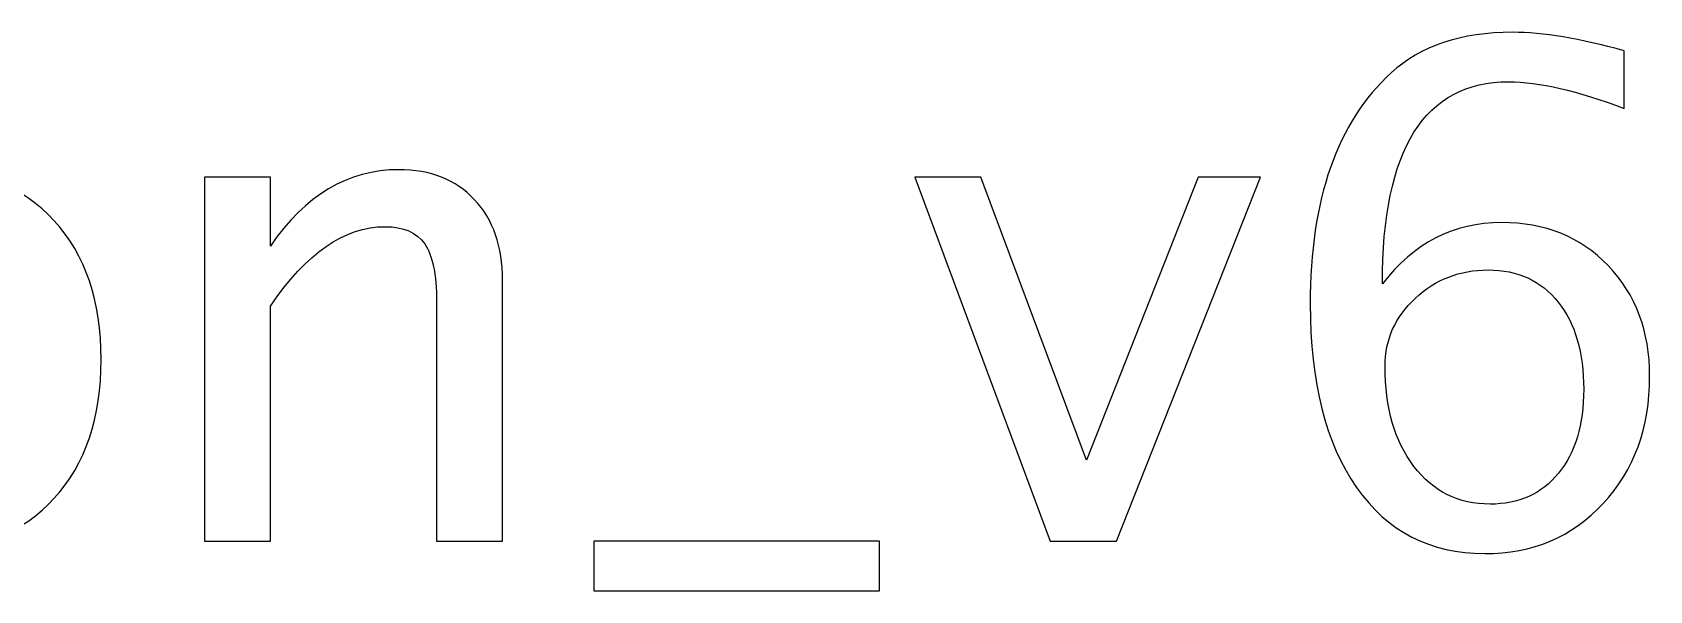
# Model space of a CAD drawing. Header units: centimetres. Extents: x -40.4 to 36.1, y -33 to 28.7.
# Drawn here: x 8.29 to 11.279, y 20.579 to 21.612 of the extents above; entities that cross this region are included whole.
import ezdxf

# ---------------------------------------------------------------- set-up
doc = ezdxf.new("R2010")
doc.units = ezdxf.units.CM
doc.header["$MEASUREMENT"] = 0
doc.layers.add('Layer 1', color=7, linetype='Continuous')

msp = doc.modelspace()

# ---------------------------------------------------------------- linework, layer by layer
at = {"layer": 'Layer 1'}
for points, knots in [([(10.78537, 21.14627), (10.84379, 21.22183), (10.91724, 21.25972), (11.00572, 21.25972), (11.00572, 21.25972), (11.08594, 21.25972), (11.15155, 21.23326), (11.20278, 21.18013), (11.20278, 21.18013), (11.25379, 21.12701), (11.2794, 21.05885), (11.2794, 20.97566), (11.2794, 20.97566), (11.2794, 20.8802), (11.25083, 20.80167), (11.19346, 20.74008), (11.19346, 20.74008), (11.1361, 20.67848), (11.06329, 20.64758), (10.9746, 20.64758), (10.9746, 20.64758), (10.87385, 20.64758), (10.79468, 20.68843), (10.73775, 20.76992), (10.73775, 20.76992), (10.6806, 20.85163), (10.65202, 20.96466), (10.65202, 21.1088), (10.65202, 21.1088), (10.65202, 21.30311), (10.70197, 21.44556), (10.80167, 21.53658), (10.80167, 21.53658), (10.85586, 21.58653), (10.93079, 21.61151), (11.02625, 21.61151), (11.02625, 21.61151), (11.0817, 21.61151), (11.1505, 21.60008), (11.23241, 21.57722), (11.23241, 21.57722), (11.23241, 21.57722), (11.23241, 21.47054), (11.23241, 21.47054), (11.23241, 21.47054), (11.14584, 21.50356), (11.07472, 21.52007), (11.01884, 21.52007), (11.01884, 21.52007), (10.86326, 21.52007), (10.78537, 21.3954), (10.78537, 21.14627)], [0, 0, 0, 0, 0.0714286, 0.0714286, 0.0714286, 0.0714286, 0.1428571, 0.1428571, 0.1428571, 0.1428571, 0.2142857, 0.2142857, 0.2142857, 0.2142857, 0.2857143, 0.2857143, 0.2857143, 0.2857143, 0.3571429, 0.3571429, 0.3571429, 0.3571429, 0.4285714, 0.4285714, 0.4285714, 0.4285714, 0.5, 0.5, 0.5, 0.5, 0.5714286, 0.5714286, 0.5714286, 0.5714286, 0.6428571, 0.6428571, 0.6428571, 0.6428571, 0.7142857, 0.7142857, 0.7142857, 0.7142857, 0.7857143, 0.7857143, 0.7857143, 0.7857143, 0.8571429, 0.8571429, 0.8571429, 0.8571429, 1, 1, 1, 1]), ([(8.09614, 20.6552), (7.99729, 20.6552), (7.91898, 20.68674), (7.8614, 20.74982), (7.8614, 20.74982), (7.80362, 20.81289), (7.77483, 20.89862), (7.77483, 21.00678), (7.77483, 21.00678), (7.77483, 21.11473), (7.80362, 21.20024), (7.8614, 21.26311), (7.8614, 21.26311), (7.91898, 21.32597), (7.99729, 21.35751), (8.09614, 21.35751), (8.09614, 21.35751), (8.19499, 21.35751), (8.27331, 21.32597), (8.33088, 21.26311), (8.33088, 21.26311), (8.38866, 21.20024), (8.41745, 21.11473), (8.41745, 21.00678), (8.41745, 21.00678), (8.41745, 20.89862), (8.38866, 20.81289), (8.33088, 20.74982), (8.33088, 20.74982), (8.27331, 20.68674), (8.19499, 20.6552), (8.09614, 20.6552)], [0, 0, 0, 0, 0.1111111, 0.1111111, 0.1111111, 0.1111111, 0.2222222, 0.2222222, 0.2222222, 0.2222222, 0.3333333, 0.3333333, 0.3333333, 0.3333333, 0.4444444, 0.4444444, 0.4444444, 0.4444444, 0.5555556, 0.5555556, 0.5555556, 0.5555556, 0.6666667, 0.6666667, 0.6666667, 0.6666667, 0.7777778, 0.7777778, 0.7777778, 0.7777778, 1, 1, 1, 1]), ([(8.60837, 20.67044), (8.60837, 20.67044), (8.60837, 21.34354), (8.60837, 21.34354), (8.60837, 21.34354), (8.60837, 21.34354), (8.73029, 21.34354), (8.73029, 21.34354), (8.73029, 21.34354), (8.73029, 21.34354), (8.73029, 21.21633), (8.73029, 21.21633), (8.73029, 21.21633), (8.79485, 21.31052), (8.87401, 21.35751), (8.96757, 21.35751), (8.96757, 21.35751), (9.02641, 21.35751), (9.07319, 21.3391), (9.10769, 21.30205), (9.10769, 21.30205), (9.14219, 21.26522), (9.15955, 21.21548), (9.15955, 21.15325), (9.15955, 21.15325), (9.15955, 21.15325), (9.15955, 20.67044), (9.15955, 20.67044), (9.15955, 20.67044), (9.15955, 20.67044), (9.03763, 20.67044), (9.03763, 20.67044), (9.03763, 20.67044), (9.03763, 20.67044), (9.03763, 21.11346), (9.03763, 21.11346), (9.03763, 21.11346), (9.03763, 21.16341), (9.03022, 21.19897), (9.01562, 21.22014), (9.01562, 21.22014), (9.0008, 21.24152), (8.97646, 21.2521), (8.94238, 21.2521), (8.94238, 21.2521), (8.86745, 21.2521), (8.79675, 21.20321), (8.73029, 21.10542), (8.73029, 21.10542), (8.73029, 21.10542), (8.73029, 20.67044), (8.73029, 20.67044), (8.73029, 20.67044), (8.73029, 20.67044), (8.60837, 20.67044), (8.60837, 20.67044)], [0, 0, 0, 0, 0.0666667, 0.0666667, 0.0666667, 0.0666667, 0.1333333, 0.1333333, 0.1333333, 0.1333333, 0.2, 0.2, 0.2, 0.2, 0.2666667, 0.2666667, 0.2666667, 0.2666667, 0.3333333, 0.3333333, 0.3333333, 0.3333333, 0.4, 0.4, 0.4, 0.4, 0.4666667, 0.4666667, 0.4666667, 0.4666667, 0.5333333, 0.5333333, 0.5333333, 0.5333333, 0.6, 0.6, 0.6, 0.6, 0.6666667, 0.6666667, 0.6666667, 0.6666667, 0.7333333, 0.7333333, 0.7333333, 0.7333333, 0.8, 0.8, 0.8, 0.8, 0.8666667, 0.8666667, 0.8666667, 0.8666667, 1, 1, 1, 1]), ([(10.17174, 20.67044), (10.17174, 20.67044), (9.92113, 21.34354), (9.92113, 21.34354), (9.92113, 21.34354), (9.92113, 21.34354), (10.04305, 21.34354), (10.04305, 21.34354), (10.04305, 21.34354), (10.04305, 21.34354), (10.23842, 20.82051), (10.23842, 20.82051), (10.23842, 20.82051), (10.23842, 20.82051), (10.44522, 21.34354), (10.44522, 21.34354), (10.44522, 21.34354), (10.44522, 21.34354), (10.55994, 21.34354), (10.55994, 21.34354), (10.55994, 21.34354), (10.55994, 21.34354), (10.29388, 20.67044), (10.29388, 20.67044), (10.29388, 20.67044), (10.29388, 20.67044), (10.17174, 20.67044), (10.17174, 20.67044)], [0, 0, 0, 0, 0.125, 0.125, 0.125, 0.125, 0.25, 0.25, 0.25, 0.25, 0.375, 0.375, 0.375, 0.375, 0.5, 0.5, 0.5, 0.5, 0.625, 0.625, 0.625, 0.625, 0.75, 0.75, 0.75, 0.75, 1, 1, 1, 1]), ([(11.15748, 20.95153), (11.15748, 21.01948), (11.14182, 21.07324), (11.11028, 21.11282), (11.11028, 21.11282), (11.07874, 21.15241), (11.03556, 21.17209), (10.98074, 21.17209), (10.98074, 21.17209), (10.92846, 21.17209), (10.8838, 21.15473), (10.84654, 21.11981), (10.84654, 21.11981), (10.80908, 21.0851), (10.79045, 21.04319), (10.79045, 20.99429), (10.79045, 20.99429), (10.79045, 20.91724), (10.80823, 20.85544), (10.84358, 20.80887), (10.84358, 20.80887), (10.87914, 20.7623), (10.92613, 20.73902), (10.98455, 20.73902), (10.98455, 20.73902), (11.03768, 20.73902), (11.0798, 20.75807), (11.11091, 20.79617), (11.11091, 20.79617), (11.14203, 20.83427), (11.15748, 20.88613), (11.15748, 20.95153)], [0, 0, 0, 0, 0.1111111, 0.1111111, 0.1111111, 0.1111111, 0.2222222, 0.2222222, 0.2222222, 0.2222222, 0.3333333, 0.3333333, 0.3333333, 0.3333333, 0.4444444, 0.4444444, 0.4444444, 0.4444444, 0.5555556, 0.5555556, 0.5555556, 0.5555556, 0.6666667, 0.6666667, 0.6666667, 0.6666667, 0.7777778, 0.7777778, 0.7777778, 0.7777778, 1, 1, 1, 1]), ([(9.32804, 20.579), (9.32804, 20.579), (9.32804, 20.67044), (9.32804, 20.67044), (9.32804, 20.67044), (9.32804, 20.67044), (9.85636, 20.67044), (9.85636, 20.67044), (9.85636, 20.67044), (9.85636, 20.67044), (9.85636, 20.579), (9.85636, 20.579), (9.85636, 20.579), (9.85636, 20.579), (9.32804, 20.579), (9.32804, 20.579)], [0, 0, 0, 0, 0.2, 0.2, 0.2, 0.2, 0.4, 0.4, 0.4, 0.4, 0.6, 0.6, 0.6, 0.6, 1, 1, 1, 1])]:
    msp.add_open_spline(points, degree=3, knots=knots, dxfattribs=at)

doc.saveas('drawing.dxf')
